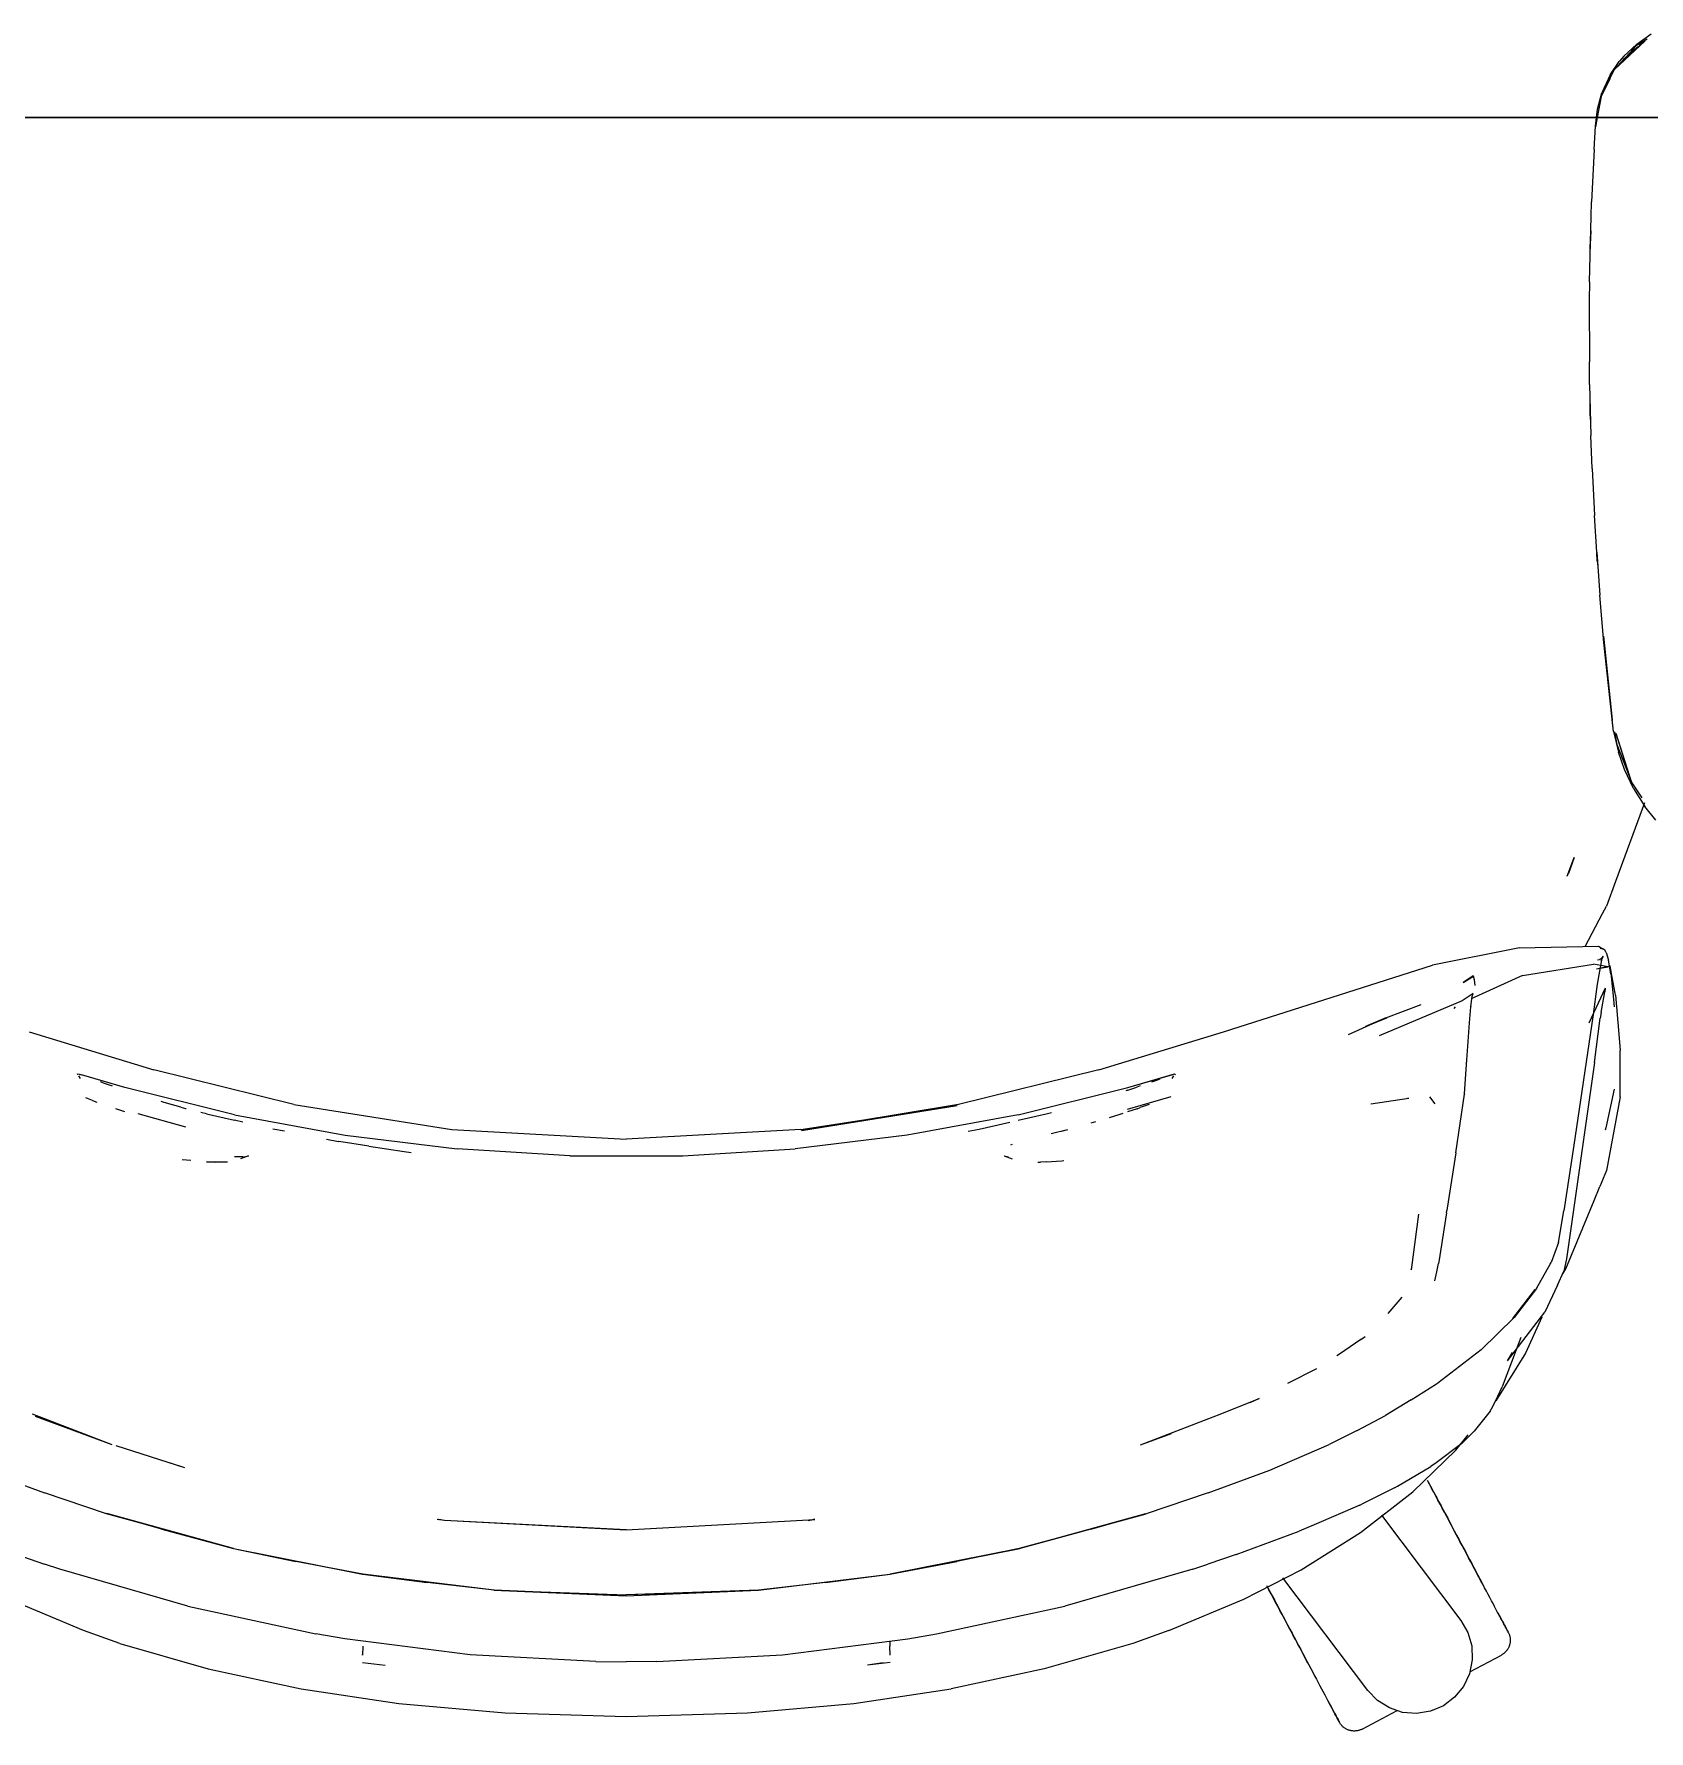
# Model space of a CAD drawing. Header units: millimetres. Extents: x 155927 to 326028, y -36033 to 97293.
# Drawn here: x 222537.6 to 222925.9, y 16881.6 to 17289.7 of the extents above; entities that cross this region are included whole.
import ezdxf

# ---------------------------------------------------------------- set-up
doc = ezdxf.new("R2010")
doc.units = ezdxf.units.MM
doc.header["$MEASUREMENT"] = 0
doc.layers.add('G-IMPT', color=8, linetype='CONTINUOUS', lineweight=9)
doc.layers.add('I-FURN', color=8, linetype='CONTINUOUS', lineweight=9)

msp = doc.modelspace()

# ---------------------------------------------------------------- linework, layer by layer
at = {"layer": 'G-IMPT'}
for p, q in [((222924.97, 17288.06), (222917.58, 17281.15)), ((222925.43, 17288.39), (222922.88, 17286.86)), ((222922.94, 17287.23), (222926.39, 17289.68)), ((222924.97, 17288.06), (222923.5, 17286.78)), ((222922.88, 17286.86), (222917.58, 17281.15)), ((222917.58, 17281.15), (222919.81, 17283.57)), ((222919.89, 17284.37), (222918.76, 17283.04)), ((222923.35, 17286.64), (222919.81, 17283.57)), ((222919.89, 17284.37), (222922.94, 17287.23)), ((222916.55, 17279.83), (222914.57, 17275.5)), ((222916.47, 17278.92), (222917.58, 17281.15)), ((222916.55, 17279.83), (222918.76, 17283.04)), ((222913.5, 17271.55), (222914.57, 17275.5)), ((222916.47, 17278.92), (222914.37, 17274.66)), ((222913.26, 17269.61), (222913.5, 17271.55)), ((222914.37, 17274.66), (222913.43, 17269.61)), ((222912.72, 17261.87), (222913, 17267.54)), ((222913.43, 17269.61), (222913, 17267.31)), ((222913, 17267.54), (222913.26, 17269.61)), ((222912.72, 17261.87), (222912.1, 17249.31)), ((222911.98, 17245.77), (222912.1, 17249.31)), ((222911.6, 17230.1), (222911.98, 17245.77)), ((222911.92, 17242.37), (222911.78, 17239.04)), ((222911.78, 17236.82), (222911.78, 17239.04)), ((222911.6, 17230.1), (222911.55, 17225.59)), ((222911.55, 17225.59), (222911.56, 17210.87)), ((222911.63, 17205.4), (222911.56, 17210.87)), ((222911.63, 17205.4), (222911.92, 17193.1)), ((222911.76, 17198.63), (222911.76, 17200.7)), ((222911.84, 17196.97), (222911.76, 17198.63)), ((222912.22, 17185.22), (222911.92, 17193.1)), ((222912.22, 17185.22), (222912.76, 17173.91)), ((222913.32, 17165.04), (222912.76, 17173.91)), ((222913.32, 17165.04), (222914.05, 17154.75)), ((222913.45, 17163), (222913.36, 17164.9)), ((222913.45, 17163), (222913.59, 17161.58)), ((222915.03, 17143.36), (222914.05, 17154.75)), ((222917.38, 17121.92), (222914.93, 17144.87)), ((222914.93, 17144.87), (222917.05, 17124.74)), ((222917.38, 17121.92), (222915.03, 17143.36)), ((222917.38, 17121.92), (222917.05, 17124.74)), ((222917.38, 17121.92), (222918.54, 17116.96)), ((222917.6, 17121.84), (222918.18, 17118.79)), ((222921.78, 17109.57), (222917.97, 17121.42)), ((222920.88, 17112.27), (222917.97, 17121.42)), ((222918.18, 17118.79), (222921.78, 17109.57)), ((222919.99, 17112.82), (222918.54, 17116.96)), ((222922.18, 17108.24), (222919.99, 17112.82)), ((222921.78, 17109.57), (222920.88, 17112.27)), ((222921.78, 17109.57), (222924.21, 17105.99)), ((222922.18, 17108.24), (222924.91, 17103.92)), ((222924.79, 17104.81), (222917.84, 17085.87)), ((222927.53, 17100.61), (222924.91, 17103.92)), ((222906.25, 17087.18), (222907.88, 17091.64)), ((222907.88, 17091.64), (222906.51, 17087.76)), ((222906.25, 17087.18), (222906.51, 17087.76)), ((222917.84, 17085.87), (222915.65, 17079.9)), ((222914.73, 17078.14), (222915.65, 17079.9)), ((222910.59, 17070.24), (222914.73, 17078.14)), ((222894.79, 17069.92), (222873.83, 17065.72)), ((222894.79, 17069.92), (222913.77, 17070.3)), ((222914.59, 17067.46), (222913.48, 17061.19)), ((222913.55, 17067.03), (222914.04, 17067.11)), ((222913.77, 17070.3), (222914.81, 17069.7)), ((222914.58, 17067.43), (222914.04, 17067.11)), ((222914.19, 17069.83), (222914.81, 17069.7)), ((222914.19, 17069.83), (222914.74, 17069.72)), ((222914.42, 17066.84), (222914.98, 17067.94)), ((222914.42, 17066.84), (222914.59, 17067.46)), ((222914.58, 17067.43), (222914.98, 17067.94)), ((222914.81, 17069.7), (222914.74, 17069.72)), ((222915.31, 17069.32), (222914.81, 17069.7)), ((222915.63, 17068.79), (222915.31, 17069.32)), ((222915.63, 17068.79), (222916.18, 17066.92)), ((222916.71, 17063.64), (222916.18, 17066.92)), ((222823.59, 17049.74), (222873.83, 17065.72)), ((222883.66, 17063.15), (222881.2, 17061.56)), ((222881.2, 17061.56), (222883.68, 17063.09)), ((222883.68, 17063.09), (222881.21, 17061.6)), ((222895.49, 17063.29), (222883.14, 17057.68)), ((222883.66, 17063.15), (222883.68, 17063.09)), ((222883.96, 17062.21), (222883.68, 17063.09)), ((222895.49, 17063.29), (222912.54, 17066.01)), ((222916.12, 17065.32), (222912.54, 17066.01)), ((222913.25, 17064.83), (222916.53, 17065.56)), ((222913.25, 17064.83), (222916.12, 17065.32)), ((222916.97, 17063.23), (222916.53, 17065.56)), ((222916.71, 17063.64), (222916.79, 17063.03)), ((222916.79, 17063.03), (222917.31, 17058.34)), ((222917.78, 17058.98), (222916.97, 17063.23)), ((222883.66, 17058.94), (222880.99, 17057.18)), ((222883.37, 17058.22), (222883.66, 17058.94)), ((222884.13, 17060.86), (222883.96, 17062.21)), ((222915.39, 17060.22), (222911.4, 17051.82)), ((222913.48, 17061.19), (222912.37, 17053.34)), ((222914.41, 17054.33), (222915.25, 17059.36)), ((222915.39, 17060.22), (222915.25, 17059.36)), ((222917.82, 17058.51), (222917.78, 17058.98)), ((222880.99, 17057.18), (222861.01, 17048.75)), ((222862.65, 17053.05), (222871.12, 17056.3)), ((222879.27, 17055.73), (222879, 17055.3)), ((222882.77, 17051.87), (222883.06, 17055.75)), ((222883.07, 17055.83), (222883.06, 17055.75)), ((222883.07, 17055.83), (222883.37, 17058.21)), ((222883.37, 17058.22), (222883.37, 17058.21)), ((222917.31, 17058.34), (222917.52, 17055.75)), ((222917.82, 17058.51), (222918.63, 17049.19)), ((222860.27, 17052.02), (222853.56, 17048.98)), ((222862.85, 17053.05), (222857.73, 17051.02)), ((222862.65, 17053.05), (222857.75, 17051.03)), ((222857.75, 17051.03), (222862.85, 17053.05)), ((222882.21, 17044.01), (222882.77, 17051.87)), ((222912.37, 17053.34), (222907.81, 17022.46)), ((222912.76, 17042.37), (222914.2, 17053.04)), ((222914.41, 17054.33), (222914.2, 17053.04)), ((222536.47, 17049.74), (222566.45, 17040.55)), ((222793.62, 17040.55), (222823.59, 17049.74)), ((222918.63, 17049.19), (222918.97, 17045.23)), ((222881.52, 17034.78), (222882.14, 17043.03)), ((222882.14, 17043.03), (222882.21, 17044.01)), ((222918.97, 17041.06), (222918.97, 17045.23)), ((222548.04, 17039.51), (222548.27, 17039.59)), ((222548.27, 17039.59), (222548.5, 17039.54)), ((222548.81, 17038.5), (222548.43, 17039.11)), ((222548.5, 17039.54), (222548.8, 17039.46)), ((222548.81, 17038.5), (222548.67, 17038.71)), ((222548.8, 17039.46), (222549.07, 17039.4)), ((222559.5, 17036.32), (222549.07, 17039.4)), ((222600.13, 17032.24), (222566.45, 17040.55)), ((222793.62, 17040.55), (222759.93, 17032.24)), ((222800.57, 17036.32), (222811.79, 17039.59)), ((222800.57, 17036.32), (222811.39, 17039.44)), ((222800.57, 17036.32), (222811.1, 17039.39)), ((222807.32, 17038.05), (222808.39, 17038.45)), ((222811.1, 17039.39), (222811.39, 17039.44)), ((222811.25, 17038.5), (222811.64, 17039.11)), ((222811.25, 17038.5), (222811.4, 17038.71)), ((222811.79, 17039.59), (222812.03, 17039.46)), ((222912.76, 17042.37), (222906.08, 16995.16)), ((222918.94, 17034.09), (222918.97, 17041.06)), ((222554.3, 17037.48), (222553.64, 17037.73)), ((222554.3, 17037.48), (222556.4, 17036.74)), ((222585.81, 17029.78), (222559.5, 17036.32)), ((222774.25, 17029.78), (222800.57, 17036.32)), ((222800.57, 17035.7), (222800.11, 17035.55)), ((222800.57, 17035.7), (222802.79, 17036.43)), ((222803.59, 17036.72), (222802.79, 17036.43)), ((222806.35, 17037.7), (222807.32, 17038.05)), ((222879.47, 17020.64), (222881.51, 17034.7)), ((222881.52, 17034.78), (222881.51, 17034.7)), ((222917.53, 17035.96), (222915.49, 17026.65)), ((222551.74, 17033.2), (222550.09, 17033.81)), ((222551.74, 17033.2), (222552.75, 17032.82)), ((222559.51, 17030.48), (222557.29, 17031.21)), ((222568.92, 17032.74), (222568.23, 17032.95)), ((222572.92, 17031.63), (222568.92, 17032.74)), ((222572.92, 17031.63), (222574.06, 17031.31)), ((222574.06, 17031.31), (222574.24, 17031.26)), ((222579.08, 17030.01), (222577.78, 17030.34)), ((222600.13, 17032.24), (222638.05, 17026.24)), ((222722.02, 17026.24), (222759.56, 17031.98)), ((222759.93, 17032.24), (222722.19, 17025.98)), ((222722.19, 17025.98), (222759.56, 17031.98)), ((222780.99, 17030.01), (222782.27, 17030.35)), ((222800.56, 17031.13), (222810.99, 17034.17)), ((222802.86, 17031.24), (222800.56, 17030.47)), ((222802.86, 17031.24), (222803.58, 17031.49)), ((222805.75, 17032.25), (222803.58, 17031.49)), ((222868.18, 17033.69), (222859.02, 17032.29)), ((222868.18, 17033.69), (222867.83, 17033.65)), ((222873.13, 17034.05), (222874.41, 17032.41)), ((222918.94, 17034.09), (222915.7, 17016.4)), ((222562.6, 17030.04), (222574.04, 17026.84)), ((222579.08, 17030.01), (222585.83, 17028.46)), ((222585.81, 17029.78), (222612.48, 17024.84)), ((222587.81, 17028), (222585.83, 17028.46)), ((222597.85, 17025.8), (222595.04, 17026.34)), ((222638.05, 17026.24), (222680.03, 17023.89)), ((222722.02, 17026.24), (222680.03, 17023.89)), ((222774.25, 17029.78), (222747.58, 17024.84)), ((222762.21, 17025.83), (222764.84, 17026.3)), ((222764.84, 17026.3), (222772.26, 17028)), ((222774.24, 17028.46), (222780.99, 17030.01)), ((222786.07, 17026.15), (222782.21, 17025.16)), ((222786.07, 17026.15), (222784.54, 17025.76)), ((222792.86, 17028.06), (222791.74, 17027.73)), ((222798.65, 17029.84), (222796.15, 17029.05)), ((222799.43, 17030.09), (222798.65, 17029.84)), ((222915.49, 17026.65), (222915.34, 17026.08)), ((222607.95, 17023.87), (222610.86, 17023.32)), ((222612.49, 17023.07), (222610.86, 17023.32)), ((222612.48, 17024.84), (222639.4, 17021.55)), ((222618.11, 17022.22), (222612.49, 17023.07)), ((222618.11, 17022.22), (222626.63, 17020.93)), ((222747.58, 17024.84), (222720.66, 17021.55)), ((222772.45, 17022.56), (222772.86, 17022.69)), ((222907.81, 17022.46), (222905.42, 17006.7)), ((222575.31, 17018.75), (222573.22, 17018.97)), ((222584.16, 17018.35), (222579.11, 17018.44)), ((222579.11, 17018.44), (222581.38, 17018.36)), ((222584.16, 17018.35), (222581.38, 17018.36)), ((222587.99, 17019.67), (222585.87, 17019.64)), ((222586.01, 17019.63), (222585.87, 17019.64)), ((222589.22, 17019.89), (222587.27, 17019.2)), ((222588.17, 17019.67), (222589.22, 17019.89)), ((222626.63, 17020.93), (222628.29, 17020.74)), ((222666.47, 17019.89), (222639.4, 17021.55)), ((222666.47, 17019.89), (222693.59, 17019.89)), ((222693.59, 17019.89), (222720.66, 17021.55)), ((222770.84, 17019.89), (222772.79, 17019.2)), ((222770.84, 17019.89), (222771.89, 17019.67)), ((222778.94, 17018.35), (222779.64, 17018.36)), ((222781.01, 17018.46), (222779.64, 17018.36)), ((222781.01, 17018.46), (222784.72, 17018.73)), ((222784.72, 17018.73), (222785.2, 17018.77)), ((222879.47, 17020.64), (222877.36, 17007.28)), ((222915.7, 17016.4), (222914.11, 17012.54)), ((222912.72, 17009.17), (222914.11, 17012.54)), ((222870.51, 17005.86), (222868.73, 16992.5)), ((222877.19, 17006.16), (222875.38, 16994.44)), ((222877.19, 17006.16), (222877.28, 17006.77)), ((222877.36, 17007.28), (222877.28, 17006.77)), ((222904.12, 16999.03), (222905.42, 17006.7)), ((222905.92, 16992.72), (222912.72, 17009.17)), ((222904.12, 16999.03), (222902.37, 16994.24)), ((222874.89, 16991.99), (222875.31, 16993.97)), ((222875.38, 16994.44), (222875.31, 16993.97)), ((222898.87, 16987.98), (222902.15, 16993.81)), ((222902.15, 16993.81), (222902.37, 16994.24)), ((222906.08, 16995.16), (222905.44, 16992.17)), ((222868.73, 16992.5), (222868.87, 16992.98)), ((222874.43, 16989.82), (222874.89, 16991.99)), ((222903.87, 16988.8), (222905.44, 16992.17)), ((222905.15, 16991.55), (222905.92, 16992.72)), ((222863.23, 16982.01), (222866.56, 16985.91)), ((222893.14, 16980.8), (222898.54, 16987.75)), ((222898.87, 16987.98), (222893.45, 16981.01)), ((222898.54, 16987.75), (222895.95, 16984.38)), ((222903.87, 16988.8), (222900.83, 16982.28)), ((222891.89, 16970.57), (222900.83, 16982.28)), ((222893.14, 16980.8), (222895.95, 16984.38)), ((222885.55, 16973.28), (222893.45, 16981.01)), ((222900.16, 16981.09), (222896.18, 16972.46)), ((222856.59, 16975.73), (222851.46, 16972.24)), ((222856.59, 16975.73), (222857.7, 16976.48)), ((222885.55, 16973.28), (222875.11, 16965.26)), ((222895.12, 16976.23), (222890.61, 16964.32)), ((222851.46, 16972.24), (222850.88, 16971.84)), ((222896.18, 16972.46), (222889.06, 16961.02)), ((222891.89, 16970.57), (222893.05, 16972.61)), ((222845.99, 16968.71), (222839.02, 16965.16)), ((222868.76, 16961.21), (222874.85, 16965.09)), ((222874.85, 16965.09), (222875.11, 16965.26)), ((222822.82, 16957.81), (222832.15, 16961.53)), ((222832.15, 16961.53), (222829.91, 16960.54)), ((222868.76, 16961.21), (222862.53, 16957.44)), ((222888.37, 16959.66), (222889.54, 16962.1)), ((222889.54, 16962.1), (222890.61, 16964.32)), ((222538.97, 16957.15), (222537.24, 16957.81)), ((222556.42, 16950.43), (222538.01, 16957.25)), ((222556.42, 16950.43), (222538.97, 16957.15)), ((222803.65, 16950.43), (222821.1, 16957.15)), ((222821.1, 16957.15), (222822.82, 16957.81)), ((222855.74, 16953.87), (222862.53, 16957.44)), ((222887.75, 16958.52), (222883.89, 16953.66)), ((222887.75, 16958.52), (222888.37, 16959.66)), ((222803.65, 16950.43), (222811.08, 16953.16)), ((222855.74, 16953.87), (222849.01, 16950.48)), ((222879.45, 16949.09), (222882.45, 16952.77)), ((222883.89, 16953.66), (222880.87, 16950.76)), ((222573.89, 16944.9), (222557.4, 16950.16)), ((222834.78, 16944.3), (222849.01, 16950.48)), ((222879.45, 16949.09), (222869.15, 16939.14)), ((222880.87, 16950.76), (222874.73, 16946.05)), ((222573.89, 16944.9), (222570.45, 16945.98)), ((222865.45, 16940.45), (222873.44, 16945.19)), ((222874.73, 16946.05), (222873.44, 16945.19)), ((222525.28, 16944.3), (222540.16, 16938.84)), ((222819.91, 16938.84), (222834.78, 16944.3)), ((222864.85, 16940.15), (222865.45, 16940.45)), ((222555.08, 16933.84), (222540.16, 16938.84)), ((222819.91, 16938.84), (222804.99, 16933.84)), ((222856.55, 16929.33), (222869.15, 16939.14)), ((222864.85, 16940.15), (222856.84, 16936.15)), ((222585.57, 16925.45), (222555.08, 16933.84)), ((222568.33, 16930.11), (222555.17, 16933.88)), ((222585.57, 16925.45), (222555.17, 16933.88)), ((222636.31, 16932.22), (222634.53, 16932.48)), ((222634.75, 16932.5), (222635, 16932.45)), ((222636.31, 16932.22), (222635, 16932.45)), ((222680.03, 16929.89), (222636.31, 16932.22)), ((222680.03, 16929.95), (222636.31, 16932.22)), ((222680.03, 16929.95), (222725.37, 16932.45)), ((222725.37, 16932.45), (222723.76, 16932.22)), ((222723.76, 16932.22), (222725.06, 16932.45)), ((222725.31, 16932.5), (222725.06, 16932.45)), ((222774.49, 16925.45), (222804.9, 16933.88)), ((222774.49, 16925.45), (222804.99, 16933.84)), ((222791.74, 16930.11), (222804.9, 16933.88)), ((222856.39, 16935.92), (222845.44, 16931.15)), ((222856.39, 16935.92), (222856.84, 16936.15)), ((222568.33, 16930.11), (222585.57, 16925.45)), ((222791.74, 16930.11), (222774.49, 16925.45)), ((222826.68, 16924.07), (222841.76, 16929.67)), ((222845.44, 16931.15), (222841.76, 16929.67)), ((222842.25, 16920.35), (222856.55, 16929.33)), ((222533.27, 16924.14), (222540.2, 16921.73)), ((222585.57, 16925.45), (222616.7, 16919.28)), ((222585.57, 16925.45), (222600.6, 16922.38)), ((222585.57, 16925.45), (222616.62, 16919.28)), ((222743.36, 16919.28), (222774.61, 16925.49)), ((222774.61, 16925.49), (222743.44, 16919.28)), ((222774.49, 16925.45), (222759.47, 16922.38)), ((222826.68, 16924.07), (222819.86, 16921.73)), ((222543.81, 16920.54), (222540.2, 16921.73)), ((222574.64, 16911.59), (222543.81, 16920.54)), ((222616.7, 16919.28), (222600.6, 16922.38)), ((222743.36, 16919.28), (222759.47, 16922.38)), ((222816.26, 16920.54), (222785.43, 16911.59)), ((222816.26, 16920.54), (222819.86, 16921.73)), ((222828.48, 16913.26), (222842.25, 16920.35)), ((222648.22, 16915.46), (222616.62, 16919.28)), ((222648.26, 16915.49), (222616.7, 16919.28)), ((222616.7, 16919.28), (222632.18, 16917.33)), ((222648.26, 16915.49), (222632.18, 16917.33)), ((222711.81, 16915.49), (222743.36, 16919.28)), ((222727.89, 16917.33), (222711.81, 16915.49)), ((222711.85, 16915.46), (222743.44, 16919.28)), ((222727.89, 16917.33), (222743.36, 16919.28)), ((222549.56, 16905.75), (222531.59, 16913.26)), ((222648.22, 16915.46), (222680.03, 16914.12)), ((222663.15, 16914.82), (222648.26, 16915.49)), ((222648.26, 16915.49), (222680.03, 16914.35)), ((222663.15, 16914.82), (222680.03, 16914.35)), ((222711.81, 16915.49), (222680.03, 16914.35)), ((222680.03, 16914.12), (222711.85, 16915.46)), ((222696.92, 16914.82), (222680.03, 16914.35)), ((222711.81, 16915.49), (222696.92, 16914.82)), ((222810.5, 16905.75), (222828.48, 16913.26)), ((222574.64, 16911.59), (222605.43, 16904.93)), ((222754.64, 16904.93), (222785.43, 16911.59)), ((222558.3, 16902.67), (222549.56, 16905.75)), ((222612.35, 16903.74), (222605.43, 16904.93)), ((222642.52, 16899.93), (222612.35, 16903.74)), ((222717.55, 16899.93), (222747.72, 16903.74)), ((222747.72, 16903.74), (222754.64, 16904.93)), ((222810.5, 16905.75), (222801.77, 16902.67)), ((222558.3, 16902.67), (222579.54, 16896.5)), ((222616.66, 16901.95), (222616.59, 16899.86)), ((222616.59, 16899.86), (222616.59, 16899.97)), ((222672.72, 16898.32), (222642.52, 16899.93)), ((222687.34, 16898.32), (222717.55, 16899.93)), ((222743.36, 16903.19), (222743.4, 16901.95)), ((222743.48, 16899.86), (222743.4, 16901.95)), ((222743.48, 16899.86), (222743.48, 16899.97)), ((222801.77, 16902.67), (222780.53, 16896.5)), ((222579.54, 16896.5), (222601.9, 16891.69)), ((222616.62, 16898.1), (222622.03, 16897.45)), ((222672.72, 16898.32), (222680.03, 16898.22)), ((222687.34, 16898.32), (222680.03, 16898.22)), ((222743.45, 16898.1), (222738.03, 16897.45)), ((222741.8, 16898.01), (222738.03, 16897.45)), ((222780.53, 16896.5), (222758.16, 16891.69)), ((222601.9, 16891.69), (222625.32, 16888.19)), ((222734.74, 16888.19), (222758.16, 16891.69)), ((222625.32, 16888.19), (222650.89, 16885.93)), ((222709.17, 16885.93), (222734.74, 16888.19)), ((222650.89, 16885.93), (222680.03, 16885.08)), ((222680.03, 16885.08), (222709.17, 16885.93))]:
    msp.add_line(p, q, dxfattribs=at)
at = {"layer": 'I-FURN'}
for p, q in [((221864.46, 17269.61), (223464.46, 17269.61)), ((223464.46, 17269.61), (221864.46, 17269.61)), ((222873.15, 16940.91), (222872.67, 16941.81)), ((222872.89, 16941.4), (222873.38, 16940.49)), ((222873.64, 16939.99), (222873.15, 16940.91)), ((222873.38, 16940.49), (222873.87, 16939.56)), ((222874.14, 16939.05), (222873.64, 16939.99)), ((222873.87, 16939.56), (222874.37, 16938.61)), ((222874.65, 16938.1), (222874.14, 16939.05)), ((222874.37, 16938.61), (222874.88, 16937.65)), ((222875.16, 16937.13), (222874.65, 16938.1)), ((222874.88, 16937.65), (222875.4, 16936.69)), ((222875.68, 16936.16), (222875.16, 16937.13)), ((222875.4, 16936.69), (222875.92, 16935.71)), ((222861.56, 16933.52), (222880.63, 16908.2)), ((222876.2, 16935.17), (222875.68, 16936.16)), ((222875.92, 16935.71), (222876.44, 16934.72)), ((222876.73, 16934.18), (222876.2, 16935.17)), ((222876.44, 16934.72), (222876.97, 16933.73)), ((222877.26, 16933.19), (222876.73, 16934.18)), ((222876.97, 16933.73), (222877.5, 16932.73)), ((222877.79, 16932.18), (222877.26, 16933.19)), ((222877.5, 16932.73), (222878.03, 16931.72)), ((222878.32, 16931.18), (222877.79, 16932.18)), ((222878.03, 16931.72), (222878.57, 16930.72)), ((222878.86, 16930.18), (222878.32, 16931.18)), ((222878.57, 16930.72), (222879.1, 16929.71)), ((222879.39, 16929.17), (222878.86, 16930.18)), ((222879.1, 16929.71), (222879.64, 16928.71)), ((222879.92, 16928.17), (222879.39, 16929.17)), ((222879.64, 16928.71), (222880.17, 16927.71)), ((222880.46, 16927.17), (222879.92, 16928.17)), ((222880.17, 16927.71), (222880.7, 16926.71)), ((222880.98, 16926.17), (222880.46, 16927.17)), ((222880.7, 16926.71), (222881.23, 16925.72)), ((222881.51, 16925.19), (222880.98, 16926.17)), ((222881.23, 16925.72), (222881.75, 16924.74)), ((222882.03, 16924.21), (222881.51, 16925.19)), ((222881.75, 16924.74), (222882.27, 16923.76)), ((222882.54, 16923.24), (222882.03, 16924.21)), ((222882.27, 16923.76), (222882.78, 16922.8)), ((222883.05, 16922.28), (222882.54, 16923.24)), ((222882.78, 16922.8), (222883.29, 16921.85)), ((222883.56, 16921.34), (222883.05, 16922.28)), ((222883.29, 16921.85), (222883.78, 16920.91)), ((222884.05, 16920.41), (222883.56, 16921.34)), ((222883.78, 16920.91), (222884.27, 16919.99)), ((222884.54, 16919.49), (222884.05, 16920.41)), ((222884.27, 16919.99), (222884.76, 16919.08)), ((222834.54, 16915.54), (222834.03, 16916.5)), ((222834.26, 16916.06), (222834.78, 16915.09)), ((222858.28, 16891.36), (222837.89, 16918.43)), ((222885.01, 16918.6), (222884.54, 16919.49)), ((222884.76, 16919.08), (222885.23, 16918.19)), ((222885.48, 16917.72), (222885.01, 16918.6)), ((222885.23, 16918.19), (222885.69, 16917.32)), ((222885.93, 16916.87), (222885.48, 16917.72)), ((222885.69, 16917.32), (222886.14, 16916.48)), ((222886.38, 16916.03), (222885.93, 16916.87)), ((222886.81, 16915.22), (222886.38, 16916.03)), ((222835.06, 16914.56), (222834.54, 16915.54)), ((222834.78, 16915.09), (222835.3, 16914.11)), ((222835.58, 16913.58), (222835.06, 16914.56)), ((222835.3, 16914.11), (222835.83, 16913.12)), ((222836.11, 16912.59), (222835.58, 16913.58)), ((222835.83, 16913.12), (222836.35, 16912.13)), ((222836.64, 16911.59), (222836.11, 16912.59)), ((222836.35, 16912.13), (222836.89, 16911.13)), ((222887.23, 16914.43), (222886.81, 16915.22)), ((222887.63, 16913.67), (222887.23, 16914.43)), ((222888.02, 16912.93), (222887.63, 16913.67)), ((222888.4, 16912.23), (222888.02, 16912.93)), ((222888.76, 16911.55), (222888.4, 16912.23)), ((222837.17, 16910.59), (222836.64, 16911.59)), ((222836.89, 16911.13), (222837.42, 16910.13)), ((222837.71, 16909.59), (222837.17, 16910.59)), ((222837.42, 16910.13), (222837.95, 16909.12)), ((222838.24, 16908.58), (222837.71, 16909.59)), ((222837.95, 16909.12), (222838.49, 16908.12)), ((222838.78, 16907.57), (222838.24, 16908.58)), ((222838.49, 16908.12), (222839.02, 16907.11)), ((222880.63, 16908.2), (222882.32, 16905.28)), ((222889.11, 16910.9), (222888.76, 16911.55)), ((222889.43, 16910.28), (222889.11, 16910.9)), ((222889.74, 16909.7), (222889.43, 16910.28)), ((222889.58, 16910.01), (222889.88, 16909.44)), ((222890.04, 16909.15), (222889.74, 16909.7)), ((222889.88, 16909.44), (222890.17, 16908.91)), ((222890.31, 16908.63), (222890.04, 16909.15)), ((222890.17, 16908.91), (222890.43, 16908.41)), ((222890.57, 16908.15), (222890.31, 16908.63)), ((222890.43, 16908.41), (222890.68, 16907.94)), ((222890.81, 16907.7), (222890.57, 16908.15)), ((222890.68, 16907.94), (222890.91, 16907.51)), ((222891.02, 16907.29), (222890.81, 16907.7)), ((222839.31, 16906.57), (222838.78, 16907.57)), ((222839.02, 16907.11), (222839.55, 16906.11)), ((222839.84, 16905.57), (222839.31, 16906.57)), ((222839.55, 16906.11), (222840.08, 16905.11)), ((222840.37, 16904.58), (222839.84, 16905.57)), ((222840.08, 16905.11), (222840.61, 16904.12)), ((222840.89, 16903.59), (222840.37, 16904.58)), ((222840.61, 16904.12), (222841.13, 16903.14)), ((222882.32, 16905.28), (222883.27, 16902.05)), ((222890.91, 16907.51), (222891.12, 16907.12)), ((222891.22, 16906.92), (222891.02, 16907.29)), ((222891.12, 16907.12), (222891.31, 16906.76)), ((222891.4, 16906.59), (222891.22, 16906.92)), ((222891.31, 16906.76), (222891.48, 16906.44)), ((222891.56, 16906.29), (222891.4, 16906.59)), ((222891.48, 16906.44), (222891.62, 16906.16)), ((222891.7, 16906.03), (222891.56, 16906.29)), ((222891.62, 16906.16), (222891.75, 16905.92)), ((222891.81, 16905.81), (222891.7, 16906.03)), ((222891.75, 16905.92), (222891.86, 16905.72)), ((222891.91, 16905.63), (222891.81, 16905.81)), ((222891.86, 16905.72), (222891.94, 16905.56)), ((222891.98, 16905.49), (222891.91, 16905.63)), ((222891.94, 16905.56), (222892.01, 16905.44)), ((222892.04, 16905.39), (222891.98, 16905.49)), ((222892.01, 16905.44), (222892.05, 16905.36)), ((222892.07, 16905.33), (222892.04, 16905.39)), ((222892.05, 16905.36), (222892.08, 16905.32)), ((222892.08, 16905.31), (222892.07, 16905.33)), ((222892.08, 16905.32), (222892.08, 16905.31)), ((222892.08, 16905.31), (222892.15, 16905.17)), ((222892.15, 16905.17), (222892.22, 16905.02)), ((222892.22, 16905.02), (222892.28, 16904.87)), ((222892.28, 16904.87), (222892.33, 16904.72)), ((222892.33, 16904.72), (222892.38, 16904.56)), ((222892.38, 16904.56), (222892.43, 16904.41)), ((222892.43, 16904.41), (222892.46, 16904.25)), ((222892.46, 16904.25), (222892.49, 16904.09)), ((222892.49, 16904.09), (222892.52, 16903.93)), ((222892.52, 16903.93), (222892.53, 16903.77)), ((222892.53, 16903.77), (222892.55, 16903.61)), ((222841.41, 16902.61), (222840.89, 16903.59)), ((222841.13, 16903.14), (222841.65, 16902.17)), ((222841.93, 16901.64), (222841.41, 16902.61)), ((222841.65, 16902.17), (222842.16, 16901.2)), ((222842.44, 16900.69), (222841.93, 16901.64)), ((222842.16, 16901.2), (222842.67, 16900.25)), ((222842.94, 16899.74), (222842.44, 16900.69)), ((222842.67, 16900.25), (222843.17, 16899.31)), ((222843.43, 16898.81), (222842.94, 16899.74)), ((222882.83, 16895.83), (222890.41, 16899.86)), ((222883.27, 16902.05), (222883.41, 16898.68)), ((222890.45, 16899.88), (222890.41, 16899.86)), ((222890.59, 16899.96), (222890.45, 16899.88)), ((222890.73, 16900.05), (222890.59, 16899.96)), ((222890.86, 16900.14), (222890.73, 16900.05)), ((222890.99, 16900.23), (222890.86, 16900.14)), ((222891.11, 16900.33), (222890.99, 16900.23)), ((222891.24, 16900.44), (222891.11, 16900.33)), ((222891.35, 16900.55), (222891.24, 16900.44)), ((222891.47, 16900.67), (222891.35, 16900.55)), ((222891.57, 16900.79), (222891.47, 16900.67)), ((222891.68, 16900.91), (222891.57, 16900.79)), ((222891.77, 16901.04), (222891.68, 16900.91)), ((222891.87, 16901.17), (222891.77, 16901.04)), ((222891.95, 16901.31), (222891.87, 16901.17)), ((222892.03, 16901.45), (222891.95, 16901.31)), ((222892.11, 16901.59), (222892.03, 16901.45)), ((222892.18, 16901.73), (222892.11, 16901.59)), ((222892.25, 16901.88), (222892.18, 16901.73)), ((222892.3, 16902.03), (222892.25, 16901.88)), ((222892.36, 16902.18), (222892.3, 16902.03)), ((222892.4, 16902.34), (222892.36, 16902.18)), ((222892.44, 16902.49), (222892.4, 16902.34)), ((222892.48, 16902.65), (222892.44, 16902.49)), ((222892.5, 16902.81), (222892.48, 16902.65)), ((222892.53, 16902.97), (222892.5, 16902.81)), ((222892.54, 16903.13), (222892.53, 16902.97)), ((222892.55, 16903.29), (222892.54, 16903.13)), ((222892.55, 16903.61), (222892.55, 16903.45)), ((222892.55, 16903.45), (222892.55, 16903.29)), ((222843.17, 16899.31), (222843.66, 16898.39)), ((222843.92, 16897.9), (222843.43, 16898.81)), ((222843.66, 16898.39), (222844.14, 16897.48)), ((222844.14, 16897.48), (222844.61, 16896.6)), ((222844.61, 16896.6), (222845.07, 16895.73)), ((222845.07, 16895.73), (222845.52, 16894.88)), ((222883.41, 16898.68), (222882.74, 16895.37)), ((222845.52, 16894.88), (222845.96, 16894.06)), ((222845.96, 16894.06), (222846.39, 16893.26)), ((222846.39, 16893.26), (222846.8, 16892.48)), ((222846.8, 16892.48), (222847.2, 16891.73)), ((222847.2, 16891.73), (222847.58, 16891.01)), ((222881.29, 16892.32), (222879.16, 16889.7)), ((222882.74, 16895.37), (222881.29, 16892.32)), ((222847.58, 16891.01), (222847.95, 16890.32)), ((222847.95, 16890.32), (222848.31, 16889.65)), ((222848.31, 16889.65), (222848.64, 16889.02)), ((222848.64, 16889.02), (222848.96, 16888.42)), ((222849.13, 16888.1), (222848.82, 16888.69)), ((222848.96, 16888.42), (222849.27, 16887.85)), ((222849.42, 16887.55), (222849.13, 16888.1)), ((222849.27, 16887.85), (222849.55, 16887.31)), ((222849.7, 16887.04), (222849.42, 16887.55)), ((222849.55, 16887.31), (222849.82, 16886.81)), ((222860.62, 16888.93), (222858.28, 16891.36)), ((222863.48, 16887.13), (222860.62, 16888.93)), ((222876.47, 16887.67), (222873.37, 16886.35)), ((222879.16, 16889.7), (222876.47, 16887.67)), ((222849.95, 16886.55), (222849.7, 16887.04)), ((222849.82, 16886.81), (222850.06, 16886.34)), ((222850.19, 16886.11), (222849.95, 16886.55)), ((222850.06, 16886.34), (222850.29, 16885.91)), ((222850.41, 16885.7), (222850.19, 16886.11)), ((222850.29, 16885.91), (222850.5, 16885.52)), ((222850.61, 16885.33), (222850.41, 16885.7)), ((222850.5, 16885.52), (222850.69, 16885.17)), ((222850.78, 16884.99), (222850.61, 16885.33)), ((222850.69, 16885.17), (222850.86, 16884.85)), ((222850.94, 16884.69), (222850.78, 16884.99)), ((222850.86, 16884.85), (222851.01, 16884.57)), ((222851.08, 16884.43), (222850.94, 16884.69)), ((222851.01, 16884.57), (222851.14, 16884.33)), ((222851.2, 16884.21), (222851.08, 16884.43)), ((222851.14, 16884.33), (222851.24, 16884.13)), ((222851.29, 16884.03), (222851.2, 16884.21)), ((222851.24, 16884.13), (222851.33, 16883.97)), ((222851.37, 16883.89), (222851.29, 16884.03)), ((222851.33, 16883.97), (222851.39, 16883.84)), ((222851.42, 16883.79), (222851.37, 16883.89)), ((222851.39, 16883.84), (222851.44, 16883.76)), ((222851.45, 16883.73), (222851.42, 16883.79)), ((222851.44, 16883.76), (222851.46, 16883.72)), ((222851.46, 16883.71), (222851.45, 16883.73)), ((222851.46, 16883.72), (222851.46, 16883.71)), ((222851.48, 16883.68), (222851.46, 16883.71)), ((222851.56, 16883.54), (222851.48, 16883.68)), ((222851.65, 16883.4), (222851.56, 16883.54)), ((222851.74, 16883.27), (222851.65, 16883.4)), ((222851.84, 16883.14), (222851.74, 16883.27)), ((222856.91, 16882.05), (222865.32, 16886.52)), ((222866.68, 16886.07), (222863.48, 16887.13)), ((222870.04, 16885.8), (222866.68, 16886.07)), ((222873.37, 16886.35), (222870.04, 16885.8)), ((222851.94, 16883.01), (222851.84, 16883.14)), ((222852.04, 16882.89), (222851.94, 16883.01)), ((222852.15, 16882.77), (222852.04, 16882.89)), ((222852.27, 16882.66), (222852.15, 16882.77)), ((222852.39, 16882.55), (222852.27, 16882.66)), ((222852.51, 16882.45), (222852.39, 16882.55)), ((222852.64, 16882.35), (222852.51, 16882.45)), ((222852.77, 16882.26), (222852.64, 16882.35)), ((222852.91, 16882.17), (222852.77, 16882.26)), ((222853.05, 16882.09), (222852.91, 16882.17)), ((222853.19, 16882.02), (222853.05, 16882.09)), ((222853.34, 16881.94), (222853.19, 16882.02)), ((222853.48, 16881.88), (222853.34, 16881.94)), ((222853.63, 16881.82), (222853.48, 16881.88)), ((222853.79, 16881.77), (222853.63, 16881.82)), ((222853.94, 16881.72), (222853.79, 16881.77)), ((222854.1, 16881.68), (222853.94, 16881.72)), ((222854.26, 16881.65), (222854.1, 16881.68)), ((222854.41, 16881.62), (222854.26, 16881.65)), ((222854.57, 16881.6), (222854.41, 16881.62)), ((222854.73, 16881.59), (222854.57, 16881.6)), ((222854.9, 16881.58), (222854.73, 16881.59)), ((222855.06, 16881.58), (222854.9, 16881.58)), ((222855.22, 16881.58), (222855.06, 16881.58)), ((222855.38, 16881.59), (222855.22, 16881.58)), ((222855.54, 16881.61), (222855.38, 16881.59)), ((222855.7, 16881.63), (222855.54, 16881.61)), ((222855.86, 16881.66), (222855.7, 16881.63)), ((222856.01, 16881.7), (222855.86, 16881.66)), ((222856.17, 16881.74), (222856.01, 16881.7)), ((222856.32, 16881.79), (222856.17, 16881.74)), ((222856.47, 16881.85), (222856.32, 16881.79)), ((222856.62, 16881.91), (222856.47, 16881.85)), ((222856.77, 16881.97), (222856.62, 16881.91)), ((222856.91, 16882.05), (222856.77, 16881.97))]:
    msp.add_line(p, q, dxfattribs=at)

doc.saveas('drawing.dxf')
